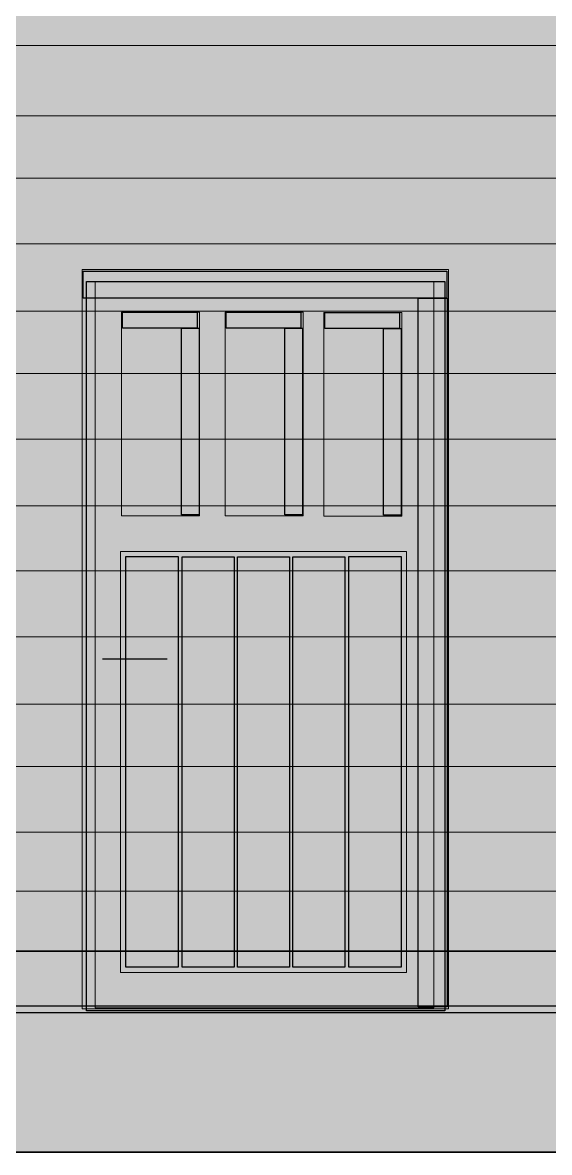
# Model space of a CAD drawing. Header units: millimetres. Extents: x 2976 to 41668, y 1850 to 28527.
# Drawn here: x 19103 to 20555, y 8211 to 11327 of the extents above; entities that cross this region are included whole.
import ezdxf

# ---------------------------------------------------------------- set-up
doc = ezdxf.new("R2010")
doc.units = ezdxf.units.MM
doc.header["$LTSCALE"] = 50
doc.linetypes.add('PDF_141-1_141-1_0-0_0-0', pattern=[282.2, 141.1, -141.1, 0, 0])
for name, color, linetype in [('01_Daemmung_neu', 9, 'Continuous'), ('02_Grundstuecksgrenze', 8, 'Continuous'), ('05_Linien_stark', 7, 'Continuous'), ('06_Linien_fein', 3, 'Continuous')]:
    doc.layers.add(name, color=color, linetype=linetype)

msp = doc.modelspace()

# ---------------------------------------------------------------- hatches: boundary and pattern name
at = {"layer": '01_Daemmung_neu'}
msp.add_hatch(color=7, dxfattribs=at).paths.add_polyline_path([(11052, 17953.8), (24528.5, 17953.8), (24528.5, 8596.3), (11052, 8596.3)])
at = {"layer": '02_Grundstuecksgrenze'}
for points in [[(19270, 10641.9), (20272.3, 10641.9), (20272.3, 10566.8), (19270, 10566.8)], [(20193.5, 10566.6), (20273.3, 10566.6), (20273.3, 8612.6), (20193.5, 8612.6)], [(19378.6, 10528.3), (19584.4, 10528.3), (19584.4, 10484), (19378.6, 10484)], [(19663.8, 10528.6), (19869.6, 10528.6), (19869.6, 10484.3), (19663.8, 10484.3)], [(19935.8, 10527.7), (20141.6, 10527.7), (20141.6, 10483.4), (19935.8, 10483.4)], [(19540.8, 10484.2), (19589.4, 10484.2), (19589.4, 9969.4), (19540.8, 9969.4)], [(19825.9, 10484.5), (19874.5, 10484.5), (19874.5, 9969.7), (19825.9, 9969.7)], [(20098, 10483.6), (20146.6, 10483.6), (20146.6, 9968.8), (20098, 9968.8)], [(19387.3, 9854.1), (19531.3, 9854.1), (19531.3, 8721.9), (19387.3, 8721.9)], [(19542.5, 9853.6), (19686.5, 9853.6), (19686.5, 8721.4), (19542.5, 8721.4)], [(19694.9, 9853.9), (19838.9, 9853.9), (19838.9, 8721.7), (19694.9, 8721.7)], [(19847.4, 9853.6), (19991.5, 9853.6), (19991.5, 8721.4), (19847.4, 8721.4)], [(20001.9, 9854.5), (20146, 9854.5), (20146, 8722.3), (20001.9, 8722.3)], [(18046.7, 8615), (33720.4, 8615), (33720.4, 8210.9), (18046.7, 8210.9)]]:
    msp.add_hatch(color=7, dxfattribs=at).paths.add_polyline_path(points)
at = {"layer": '02_Grundstuecksgrenze', "transparency": 33554477}
msp.add_hatch(color=7, dxfattribs=at).paths.add_polyline_path([(11053.2, 8767.2), (24522.5, 8767.2), (24522.5, 8211.6), (11053.2, 8211.6)])

# ---------------------------------------------------------------- linework, layer by layer
at = {"layer": '01_Daemmung_neu'}
msp.add_lwpolyline([(11052, 17953.8), (24528.5, 17953.8), (24528.5, 8596.3), (11052, 8596.3)], close=True, dxfattribs=at)
at = {"layer": '02_Grundstuecksgrenze'}
for points in [[(19270, 10641.9), (20272.3, 10641.9), (20272.3, 10566.8), (19270, 10566.8)], [(20193.5, 10566.6), (20273.3, 10566.6), (20273.3, 8612.6), (20193.5, 8612.6)], [(19378.6, 10528.3), (19584.4, 10528.3), (19584.4, 10484), (19378.6, 10484)], [(19663.8, 10528.6), (19869.6, 10528.6), (19869.6, 10484.3), (19663.8, 10484.3)], [(19935.8, 10527.7), (20141.6, 10527.7), (20141.6, 10483.4), (19935.8, 10483.4)], [(19540.8, 10484.2), (19589.4, 10484.2), (19589.4, 9969.4), (19540.8, 9969.4)], [(19825.9, 10484.5), (19874.5, 10484.5), (19874.5, 9969.7), (19825.9, 9969.7)], [(20098, 10483.6), (20146.6, 10483.6), (20146.6, 9968.8), (20098, 9968.8)], [(19387.3, 9854.1), (19531.3, 9854.1), (19531.3, 8721.9), (19387.3, 8721.9)], [(19542.5, 9853.6), (19686.5, 9853.6), (19686.5, 8721.4), (19542.5, 8721.4)], [(19694.9, 9853.9), (19838.9, 9853.9), (19838.9, 8721.7), (19694.9, 8721.7)], [(19847.4, 9853.6), (19991.5, 9853.6), (19991.5, 8721.4), (19847.4, 8721.4)], [(20001.9, 9854.5), (20146, 9854.5), (20146, 8722.3), (20001.9, 8722.3)], [(11053.2, 8767.2), (24522.5, 8767.2), (24522.5, 8211.6), (11053.2, 8211.6)], [(18046.7, 8615), (33720.4, 8615), (33720.4, 8210.9), (18046.7, 8210.9)]]:
    msp.add_lwpolyline(points, close=True, dxfattribs=at)
at = {"layer": '05_Linien_stark', "lineweight": 30}
msp.add_line((19501.8, 9571.3), (19323, 9571.3), dxfattribs=at)
at = {"layer": '05_Linien_stark', "lineweight": 20}
for points in [[(19267.1, 10646.4), (20276.5, 10646.4), (20276.5, 8607), (19267.1, 8607)], [(19302.9, 10612.6), (20236.7, 10612.6), (20236.7, 8609.9), (19302.9, 8609.9)], [(19375.9, 10528.2), (19590.8, 10528.2), (19590.8, 9966.7), (19375.9, 9966.7)], [(19661, 10528.5), (19876, 10528.5), (19876, 9967.1), (19661, 9967.1)], [(19933, 10527.6), (20148, 10527.6), (20148, 9966.1), (19933, 9966.1)], [(19373.2, 9868), (20161.1, 9868), (20161.1, 8706.7), (19373.2, 8706.7)]]:
    msp.add_lwpolyline(points, close=True, dxfattribs=at)
at = {"layer": '05_Linien_stark', "lineweight": 30}
msp.add_lwpolyline([(19279, 10613.2), (20266.6, 10613.2), (20266.6, 8601.8), (19279, 8601.8)], close=True, dxfattribs=at)
at = {"layer": '06_Linien_fein', "lineweight": 9}
for p, q in [((24532.1, 11263.5), (11048.5, 11263.5)), ((24528.3, 11069.7), (11044.7, 11069.7)), ((24528.7, 10898), (11045.2, 10898)), ((24528.1, 10716.7), (11044.5, 10716.7)), ((24528.7, 10531.1), (11045.1, 10531.1)), ((24529.1, 10359.5), (11045.5, 10359.5)), ((24528.5, 10178.2), (11044.9, 10178.2)), ((24529.8, 9994.7), (11046.2, 9994.7)), ((24529.2, 9814.6), (11045.6, 9814.6)), ((24528.5, 9633.3), (11044.9, 9633.3)), ((24527.5, 9446.8), (11044, 9446.8)), ((24528, 9275.1), (11044.4, 9275.1)), ((24527.4, 9093.9), (11043.7, 9093.9)), ((24529.4, 8931.6), (11045.8, 8931.6)), ((11253.4, 8764.6), (21492.7, 8764.6))]:
    msp.add_line(p, q, dxfattribs=at)
at = {"layer": '06_Linien_fein', "linetype": 'PDF_141-1_141-1_0-0_0-0', "lineweight": 15}
msp.add_line((9540.8, 8944.7), (24536.7, 8944.7), dxfattribs=at)

doc.saveas('drawing.dxf')
